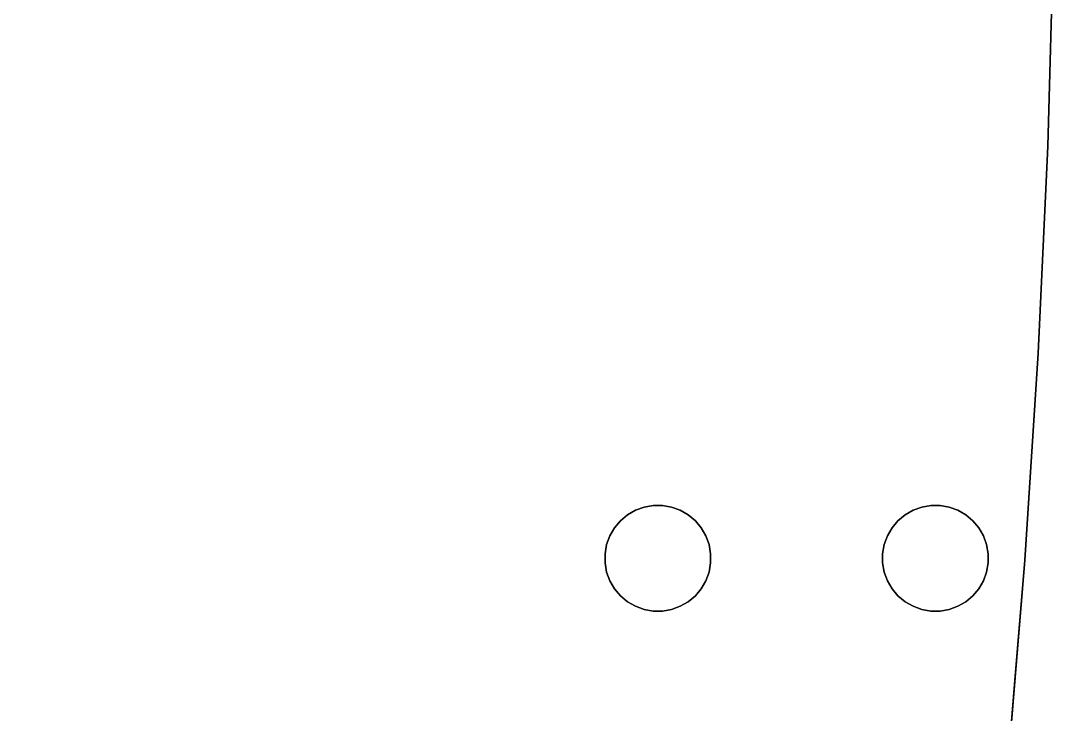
# Model space of a CAD drawing. Header units: metres. Extents: x 0 to 62, y -72 to 47.
# Drawn here: x 20.5 to 61.5, y -12.81 to 14.68 of the extents above; entities that cross this region are included whole.
import ezdxf

# ---------------------------------------------------------------- set-up
doc = ezdxf.new("R2010")
doc.units = ezdxf.units.M

msp = doc.modelspace()

# ---------------------------------------------------------------- linework, layer by layer
at = {"layer": 'Group#2'}
for points in [[(20.5, 46.624, 50.624), (41, 46.624, 50.624), (43.676, 46.449, 50.624), (46.306, 45.926, 50.624), (48.845, 45.064, 50.624), (51.25, 43.878, 50.624), (53.48, 42.388, 50.624), (55.496, 40.62, 50.624), (57.264, 38.604, 50.624), (58.754, 36.374, 50.624), (59.94, 33.969, 50.624), (60.801, 31.43, 50.624), (61.325, 28.8, 50.624), (61.5, 26.124, 50.624), (61.425, 17.913, 50.624), (61.198, 9.704, 50.624), (60.822, 1.501, 50.624), (60.294, -6.694, 50.624), (59.617, -14.878, 50.624)], [(59.617, -14.878, 60.624), (59.886, -11.624, 60.624), (60.294, -6.694, 60.624), (60.822, 1.501, 60.624), (61.198, 9.704, 60.624), (61.425, 17.913, 60.624), (61.466, 22.376, 60.624), (61.5, 26.124, 60.624), (61.325, 28.8, 60.624), (60.801, 31.43, 60.624), (59.94, 33.969, 60.624), (58.754, 36.374, 60.624), (57.264, 38.604, 60.624), (55.496, 40.62, 60.624), (53.48, 42.388, 60.624), (51.25, 43.878, 60.624), (48.845, 45.064, 60.624), (46.306, 45.926, 60.624), (43.676, 46.449, 60.624), (41, 46.624, 60.624), (20.5, 46.624, 60.624)], [(61.425, 17.913, 60.624), (61.198, 9.704, 60.624), (61.198, 9.704, 50.624), (61.425, 17.913, 50.624), (61.425, 17.913, 60.624)], [(61.198, 9.704, 60.624), (60.822, 1.501, 60.624), (60.822, 1.501, 50.624), (61.198, 9.704, 50.624), (61.198, 9.704, 60.624)], [(60.822, 1.501, 60.624), (60.294, -6.694, 60.624), (60.294, -6.694, 50.624), (60.822, 1.501, 50.624), (60.822, 1.501, 60.624)], [(46.954, -8.344, 50.624), (47.235, -8.109, 50.624), (47.47, -7.829, 50.624), (47.653, -7.512, 50.624), (47.778, -7.168, 50.624), (47.842, -6.807, 50.624), (47.842, -6.441, 50.624), (47.778, -6.081, 50.624), (47.653, -5.737, 50.624), (47.47, -5.42, 50.624), (47.235, -5.139, 50.624), (46.954, -4.904, 50.624), (46.637, -4.721, 50.624), (46.293, -4.596, 50.624), (45.933, -4.532, 50.624), (45.567, -4.532, 50.624), (45.206, -4.596, 50.624), (44.862, -4.721, 50.624), (44.545, -4.904, 50.624), (44.265, -5.139, 50.624), (44.029, -5.42, 50.624), (43.846, -5.737, 50.624), (43.721, -6.081, 50.624), (43.658, -6.441, 50.624), (43.658, -6.807, 50.624), (43.721, -7.168, 50.624), (43.846, -7.512, 50.624), (44.029, -7.829, 50.624), (44.265, -8.109, 50.624), (44.545, -8.344, 50.624), (44.862, -8.527, 50.624), (45.206, -8.653, 50.624), (45.567, -8.716, 50.624), (45.933, -8.716, 50.624), (46.293, -8.653, 50.624), (46.637, -8.527, 50.624), (46.954, -8.344, 50.624)], [(47.235, -8.109, 60.624), (46.954, -8.344, 60.624), (46.637, -8.527, 60.624), (46.293, -8.653, 60.624), (45.933, -8.716, 60.624), (45.567, -8.716, 60.624), (45.206, -8.653, 60.624), (44.862, -8.527, 60.624), (44.545, -8.344, 60.624), (44.265, -8.109, 60.624), (44.029, -7.829, 60.624), (43.846, -7.512, 60.624), (43.721, -7.168, 60.624), (43.658, -6.807, 60.624), (43.658, -6.441, 60.624), (43.721, -6.081, 60.624), (43.846, -5.737, 60.624), (44.029, -5.42, 60.624), (44.265, -5.139, 60.624), (44.545, -4.904, 60.624), (44.862, -4.721, 60.624), (45.206, -4.596, 60.624), (45.567, -4.532, 60.624), (45.933, -4.532, 60.624), (46.293, -4.596, 60.624), (46.637, -4.721, 60.624), (46.954, -4.904, 60.624), (47.235, -5.139, 60.624), (47.47, -5.42, 60.624), (47.653, -5.737, 60.624), (47.778, -6.081, 60.624), (47.842, -6.441, 60.624), (47.842, -6.807, 60.624), (47.778, -7.168, 60.624), (47.653, -7.512, 60.624), (47.47, -7.829, 60.624), (47.235, -8.109, 60.624)], [(44.545, -4.904, 60.624), (44.265, -5.139, 60.624), (44.265, -5.139, 50.624), (44.545, -4.904, 50.624), (44.545, -4.904, 60.624)], [(44.862, -4.721, 60.624), (44.545, -4.904, 60.624), (44.545, -4.904, 50.624), (44.862, -4.721, 50.624), (44.862, -4.721, 60.624)], [(45.206, -4.596, 60.624), (44.862, -4.721, 60.624), (44.862, -4.721, 50.624), (45.206, -4.596, 50.624), (45.206, -4.596, 60.624)], [(45.567, -4.532, 60.624), (45.206, -4.596, 60.624), (45.206, -4.596, 50.624), (45.567, -4.532, 50.624), (45.567, -4.532, 60.624)], [(45.933, -4.532, 60.624), (45.567, -4.532, 60.624), (45.567, -4.532, 50.624), (45.933, -4.532, 50.624), (45.933, -4.532, 60.624)], [(46.293, -4.596, 60.624), (45.933, -4.532, 60.624), (45.933, -4.532, 50.624), (46.293, -4.596, 50.624), (46.293, -4.596, 60.624)], [(46.637, -4.721, 60.624), (46.293, -4.596, 60.624), (46.293, -4.596, 50.624), (46.637, -4.721, 50.624), (46.637, -4.721, 60.624)], [(46.954, -4.904, 60.624), (46.637, -4.721, 60.624), (46.637, -4.721, 50.624), (46.954, -4.904, 50.624), (46.954, -4.904, 60.624)], [(47.235, -5.139, 60.624), (46.954, -4.904, 60.624), (46.954, -4.904, 50.624), (47.235, -5.139, 50.624), (47.235, -5.139, 60.624)], [(55.265, -5.139, 50.624), (55.029, -5.42, 50.624), (54.846, -5.737, 50.624), (54.721, -6.081, 50.624), (54.658, -6.441, 50.624), (54.658, -6.807, 50.624), (54.721, -7.168, 50.624), (54.846, -7.512, 50.624), (55.029, -7.829, 50.624), (55.265, -8.109, 50.624), (55.545, -8.344, 50.624), (55.862, -8.527, 50.624), (56.206, -8.653, 50.624), (56.567, -8.716, 50.624), (56.933, -8.716, 50.624), (57.293, -8.653, 50.624), (57.637, -8.527, 50.624), (57.954, -8.344, 50.624), (58.235, -8.109, 50.624), (58.47, -7.829, 50.624), (58.653, -7.512, 50.624), (58.778, -7.168, 50.624), (58.842, -6.807, 50.624), (58.842, -6.441, 50.624), (58.778, -6.081, 50.624), (58.653, -5.737, 50.624), (58.47, -5.42, 50.624), (58.235, -5.139, 50.624), (57.954, -4.904, 50.624), (57.637, -4.721, 50.624), (57.293, -4.596, 50.624), (56.933, -4.532, 50.624), (56.567, -4.532, 50.624), (56.206, -4.596, 50.624), (55.862, -4.721, 50.624), (55.545, -4.904, 50.624), (55.265, -5.139, 50.624)], [(55.029, -5.42, 60.624), (55.265, -5.139, 60.624), (55.545, -4.904, 60.624), (55.862, -4.721, 60.624), (56.206, -4.596, 60.624), (56.567, -4.532, 60.624), (56.933, -4.532, 60.624), (57.293, -4.596, 60.624), (57.637, -4.721, 60.624), (57.954, -4.904, 60.624), (58.235, -5.139, 60.624), (58.47, -5.42, 60.624), (58.653, -5.737, 60.624), (58.778, -6.081, 60.624), (58.842, -6.441, 60.624), (58.842, -6.807, 60.624), (58.778, -7.168, 60.624), (58.653, -7.512, 60.624), (58.47, -7.829, 60.624), (58.235, -8.109, 60.624), (57.954, -8.344, 60.624), (57.637, -8.527, 60.624), (57.293, -8.653, 60.624), (56.933, -8.716, 60.624), (56.567, -8.716, 60.624), (56.206, -8.653, 60.624), (55.862, -8.527, 60.624), (55.545, -8.344, 60.624), (55.265, -8.109, 60.624), (55.029, -7.829, 60.624), (54.846, -7.512, 60.624), (54.721, -7.168, 60.624), (54.658, -6.807, 60.624), (54.658, -6.441, 60.624), (54.721, -6.081, 60.624), (54.846, -5.737, 60.624), (55.029, -5.42, 60.624)], [(55.545, -4.904, 60.624), (55.265, -5.139, 60.624), (55.265, -5.139, 50.624), (55.545, -4.904, 50.624), (55.545, -4.904, 60.624)], [(55.862, -4.721, 60.624), (55.545, -4.904, 60.624), (55.545, -4.904, 50.624), (55.862, -4.721, 50.624), (55.862, -4.721, 60.624)], [(56.206, -4.596, 60.624), (55.862, -4.721, 60.624), (55.862, -4.721, 50.624), (56.206, -4.596, 50.624), (56.206, -4.596, 60.624)], [(56.567, -4.532, 60.624), (56.206, -4.596, 60.624), (56.206, -4.596, 50.624), (56.567, -4.532, 50.624), (56.567, -4.532, 60.624)], [(56.933, -4.532, 60.624), (56.567, -4.532, 60.624), (56.567, -4.532, 50.624), (56.933, -4.532, 50.624), (56.933, -4.532, 60.624)], [(57.293, -4.596, 60.624), (56.933, -4.532, 60.624), (56.933, -4.532, 50.624), (57.293, -4.596, 50.624), (57.293, -4.596, 60.624)], [(57.637, -4.721, 60.624), (57.293, -4.596, 60.624), (57.293, -4.596, 50.624), (57.637, -4.721, 50.624), (57.637, -4.721, 60.624)], [(57.954, -4.904, 60.624), (57.637, -4.721, 60.624), (57.637, -4.721, 50.624), (57.954, -4.904, 50.624), (57.954, -4.904, 60.624)], [(58.235, -5.139, 60.624), (57.954, -4.904, 60.624), (57.954, -4.904, 50.624), (58.235, -5.139, 50.624), (58.235, -5.139, 60.624)], [(44.265, -5.139, 60.624), (44.029, -5.42, 60.624), (44.029, -5.42, 50.624), (44.265, -5.139, 50.624), (44.265, -5.139, 60.624)], [(47.47, -5.42, 60.624), (47.235, -5.139, 60.624), (47.235, -5.139, 50.624), (47.47, -5.42, 50.624), (47.47, -5.42, 60.624)], [(55.265, -5.139, 60.624), (55.029, -5.42, 60.624), (55.029, -5.42, 50.624), (55.265, -5.139, 50.624), (55.265, -5.139, 60.624)], [(58.47, -5.42, 60.624), (58.235, -5.139, 60.624), (58.235, -5.139, 50.624), (58.47, -5.42, 50.624), (58.47, -5.42, 60.624)], [(43.846, -5.737, 60.624), (43.721, -6.081, 60.624), (43.721, -6.081, 50.624), (43.846, -5.737, 50.624), (43.846, -5.737, 60.624)], [(44.029, -5.42, 60.624), (43.846, -5.737, 60.624), (43.846, -5.737, 50.624), (44.029, -5.42, 50.624), (44.029, -5.42, 60.624)], [(47.653, -5.737, 60.624), (47.47, -5.42, 60.624), (47.47, -5.42, 50.624), (47.653, -5.737, 50.624), (47.653, -5.737, 60.624)], [(47.778, -6.081, 60.624), (47.653, -5.737, 60.624), (47.653, -5.737, 50.624), (47.778, -6.081, 50.624), (47.778, -6.081, 60.624)], [(54.846, -5.737, 60.624), (54.721, -6.081, 60.624), (54.721, -6.081, 50.624), (54.846, -5.737, 50.624), (54.846, -5.737, 60.624)], [(55.029, -5.42, 60.624), (54.846, -5.737, 60.624), (54.846, -5.737, 50.624), (55.029, -5.42, 50.624), (55.029, -5.42, 60.624)], [(58.653, -5.737, 60.624), (58.47, -5.42, 60.624), (58.47, -5.42, 50.624), (58.653, -5.737, 50.624), (58.653, -5.737, 60.624)], [(58.778, -6.081, 60.624), (58.653, -5.737, 60.624), (58.653, -5.737, 50.624), (58.778, -6.081, 50.624), (58.778, -6.081, 60.624)], [(43.721, -6.081, 60.624), (43.658, -6.441, 60.624), (43.658, -6.441, 50.624), (43.721, -6.081, 50.624), (43.721, -6.081, 60.624)], [(47.842, -6.441, 60.624), (47.778, -6.081, 60.624), (47.778, -6.081, 50.624), (47.842, -6.441, 50.624), (47.842, -6.441, 60.624)], [(54.721, -6.081, 60.624), (54.658, -6.441, 60.624), (54.658, -6.441, 50.624), (54.721, -6.081, 50.624), (54.721, -6.081, 60.624)], [(58.842, -6.441, 60.624), (58.778, -6.081, 60.624), (58.778, -6.081, 50.624), (58.842, -6.441, 50.624), (58.842, -6.441, 60.624)], [(43.658, -6.441, 60.624), (43.658, -6.807, 60.624), (43.658, -6.807, 50.624), (43.658, -6.441, 50.624), (43.658, -6.441, 60.624)], [(47.842, -6.807, 60.624), (47.842, -6.441, 60.624), (47.842, -6.441, 50.624), (47.842, -6.807, 50.624), (47.842, -6.807, 60.624)], [(54.658, -6.441, 60.624), (54.658, -6.807, 60.624), (54.658, -6.807, 50.624), (54.658, -6.441, 50.624), (54.658, -6.441, 60.624)], [(58.842, -6.807, 60.624), (58.842, -6.441, 60.624), (58.842, -6.441, 50.624), (58.842, -6.807, 50.624), (58.842, -6.807, 60.624)], [(43.658, -6.807, 60.624), (43.721, -7.168, 60.624), (43.721, -7.168, 50.624), (43.658, -6.807, 50.624), (43.658, -6.807, 60.624)], [(47.778, -7.168, 60.624), (47.842, -6.807, 60.624), (47.842, -6.807, 50.624), (47.778, -7.168, 50.624), (47.778, -7.168, 60.624)], [(54.658, -6.807, 60.624), (54.721, -7.168, 60.624), (54.721, -7.168, 50.624), (54.658, -6.807, 50.624), (54.658, -6.807, 60.624)], [(58.778, -7.168, 60.624), (58.842, -6.807, 60.624), (58.842, -6.807, 50.624), (58.778, -7.168, 50.624), (58.778, -7.168, 60.624)], [(60.294, -6.694, 60.624), (59.886, -11.624, 60.624), (59.617, -14.878, 60.624), (59.617, -14.878, 50.624), (60.294, -6.694, 50.624), (60.294, -6.694, 60.624)], [(43.721, -7.168, 60.624), (43.846, -7.512, 60.624), (43.846, -7.512, 50.624), (43.721, -7.168, 50.624), (43.721, -7.168, 60.624)], [(47.653, -7.512, 60.624), (47.778, -7.168, 60.624), (47.778, -7.168, 50.624), (47.653, -7.512, 50.624), (47.653, -7.512, 60.624)], [(54.721, -7.168, 60.624), (54.846, -7.512, 60.624), (54.846, -7.512, 50.624), (54.721, -7.168, 50.624), (54.721, -7.168, 60.624)], [(58.653, -7.512, 60.624), (58.778, -7.168, 60.624), (58.778, -7.168, 50.624), (58.653, -7.512, 50.624), (58.653, -7.512, 60.624)], [(43.846, -7.512, 60.624), (44.029, -7.829, 60.624), (44.029, -7.829, 50.624), (43.846, -7.512, 50.624), (43.846, -7.512, 60.624)], [(47.47, -7.829, 60.624), (47.653, -7.512, 60.624), (47.653, -7.512, 50.624), (47.47, -7.829, 50.624), (47.47, -7.829, 60.624)], [(54.846, -7.512, 60.624), (55.029, -7.829, 60.624), (55.029, -7.829, 50.624), (54.846, -7.512, 50.624), (54.846, -7.512, 60.624)], [(58.47, -7.829, 60.624), (58.653, -7.512, 60.624), (58.653, -7.512, 50.624), (58.47, -7.829, 50.624), (58.47, -7.829, 60.624)], [(44.029, -7.829, 60.624), (44.265, -8.109, 60.624), (44.265, -8.109, 50.624), (44.029, -7.829, 50.624), (44.029, -7.829, 60.624)], [(44.265, -8.109, 60.624), (44.545, -8.344, 60.624), (44.545, -8.344, 50.624), (44.265, -8.109, 50.624), (44.265, -8.109, 60.624)], [(46.954, -8.344, 60.624), (47.235, -8.109, 60.624), (47.235, -8.109, 50.624), (46.954, -8.344, 50.624), (46.954, -8.344, 60.624)], [(47.235, -8.109, 60.624), (47.47, -7.829, 60.624), (47.47, -7.829, 50.624), (47.235, -8.109, 50.624), (47.235, -8.109, 60.624)], [(55.029, -7.829, 60.624), (55.265, -8.109, 60.624), (55.265, -8.109, 50.624), (55.029, -7.829, 50.624), (55.029, -7.829, 60.624)], [(55.265, -8.109, 60.624), (55.545, -8.344, 60.624), (55.545, -8.344, 50.624), (55.265, -8.109, 50.624), (55.265, -8.109, 60.624)], [(57.954, -8.344, 60.624), (58.235, -8.109, 60.624), (58.235, -8.109, 50.624), (57.954, -8.344, 50.624), (57.954, -8.344, 60.624)], [(58.235, -8.109, 60.624), (58.47, -7.829, 60.624), (58.47, -7.829, 50.624), (58.235, -8.109, 50.624), (58.235, -8.109, 60.624)], [(44.545, -8.344, 60.624), (44.862, -8.527, 60.624), (44.862, -8.527, 50.624), (44.545, -8.344, 50.624), (44.545, -8.344, 60.624)], [(44.862, -8.527, 60.624), (45.206, -8.653, 60.624), (45.206, -8.653, 50.624), (44.862, -8.527, 50.624), (44.862, -8.527, 60.624)], [(46.293, -8.653, 60.624), (46.637, -8.527, 60.624), (46.637, -8.527, 50.624), (46.293, -8.653, 50.624), (46.293, -8.653, 60.624)], [(46.637, -8.527, 60.624), (46.954, -8.344, 60.624), (46.954, -8.344, 50.624), (46.637, -8.527, 50.624), (46.637, -8.527, 60.624)], [(55.545, -8.344, 60.624), (55.862, -8.527, 60.624), (55.862, -8.527, 50.624), (55.545, -8.344, 50.624), (55.545, -8.344, 60.624)], [(55.862, -8.527, 60.624), (56.206, -8.653, 60.624), (56.206, -8.653, 50.624), (55.862, -8.527, 50.624), (55.862, -8.527, 60.624)], [(57.293, -8.653, 60.624), (57.637, -8.527, 60.624), (57.637, -8.527, 50.624), (57.293, -8.653, 50.624), (57.293, -8.653, 60.624)], [(57.637, -8.527, 60.624), (57.954, -8.344, 60.624), (57.954, -8.344, 50.624), (57.637, -8.527, 50.624), (57.637, -8.527, 60.624)], [(45.206, -8.653, 60.624), (45.567, -8.716, 60.624), (45.567, -8.716, 50.624), (45.206, -8.653, 50.624), (45.206, -8.653, 60.624)], [(45.567, -8.716, 60.624), (45.933, -8.716, 60.624), (45.933, -8.716, 50.624), (45.567, -8.716, 50.624), (45.567, -8.716, 60.624)], [(45.933, -8.716, 60.624), (46.293, -8.653, 60.624), (46.293, -8.653, 50.624), (45.933, -8.716, 50.624), (45.933, -8.716, 60.624)], [(56.206, -8.653, 60.624), (56.567, -8.716, 60.624), (56.567, -8.716, 50.624), (56.206, -8.653, 50.624), (56.206, -8.653, 60.624)], [(56.567, -8.716, 60.624), (56.933, -8.716, 60.624), (56.933, -8.716, 50.624), (56.567, -8.716, 50.624), (56.567, -8.716, 60.624)], [(56.933, -8.716, 60.624), (57.293, -8.653, 60.624), (57.293, -8.653, 50.624), (56.933, -8.716, 50.624), (56.933, -8.716, 60.624)]]:
    msp.add_polyline3d(points, dxfattribs=at)

doc.saveas('drawing.dxf')
